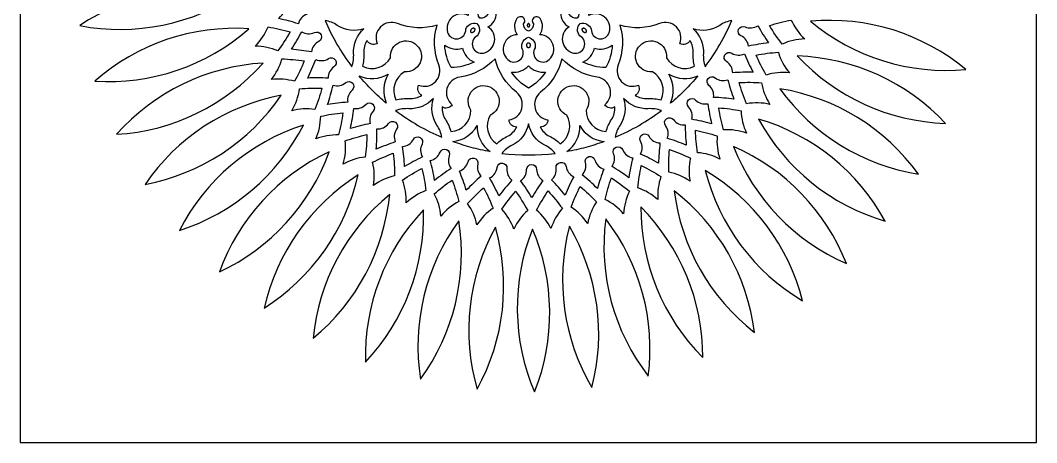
# Model space of a CAD drawing. Extents: x 10744 to 12749, y 6669 to 8676.
# Drawn here: x 10744 to 12749, y 6669 to 7502 of the extents above; entities that cross this region are included whole.
import ezdxf

# ---------------------------------------------------------------- set-up
doc = ezdxf.new("R2010")
doc.units = 0
doc.layers.add('LAYER_01', color=1, linetype='CONTINUOUS')

msp = doc.modelspace()

# ---------------------------------------------------------------- linework, layer by layer
at = {"layer": 'LAYER_01'}
for points in [[(10744.2, 6669.1), (12749.1, 6669.1), (12749.1, 8676.1), (10744.2, 8676.1)], [(11639.3, 7486.6), (11639.3, 7486.5), (11639.4, 7486.5), (11639.4, 7486.5), (11639.4, 7486.5), (11639.5, 7486.5), (11639.5, 7486.4), (11639.5, 7486.4), (11639.5, 7486.4), (11639.6, 7486.4), (11639.6, 7486.3), (11639.6, 7486.3), (11639.7, 7486.3), (11639.7, 7486.3), (11639.7, 7486.2), (11639.7, 7486.2), (11639.8, 7486.2), (11639.8, 7486.1), (11639.8, 7486.1), (11639.9, 7486.1), (11639.9, 7486), (11640, 7486), (11640, 7485.9), (11640.1, 7485.8), (11640.1, 7485.7), (11640.1, 7485.7), (11640.2, 7485.6), (11640.2, 7485.5), (11640.3, 7485.4), (11640.3, 7485.3), (11640.3, 7485.2), (11640.4, 7485.1), (11640.4, 7485), (11640.4, 7485), (11640.4, 7484.9), (11640.5, 7484.8), (11640.5, 7484.6), (11640.5, 7484.5), (11640.5, 7484.4), (11640.5, 7484.3), (11640.5, 7484.2), (11640.5, 7484.1), (11640.5, 7484), (11640.5, 7483.9), (11640.5, 7483.8), (11640.5, 7483.7), (11640.5, 7483.5), (11640.5, 7483.4), (11640.5, 7483.3), (11640.5, 7483.2), (11640.5, 7483.1), (11640.5, 7482.9), (11640.4, 7482.8), (11640.4, 7482.7), (11640.4, 7482.6), (11640.4, 7482.5), (11640.3, 7482.4), (11640.3, 7482.2), (11640.2, 7482), (11640.1, 7481.8), (11640.1, 7481.5), (11640, 7481.3), (11639.9, 7481.1), (11639.8, 7480.9), (11639.7, 7480.7), (11639.6, 7480.5), (11639.4, 7480.3), (11639.3, 7480.1), (11639.2, 7479.9), (11639, 7479.7), (11638.9, 7479.5), (11638.7, 7479.3), (11638.6, 7479.1), (11638.4, 7479), (11638.3, 7478.9), (11638.2, 7478.8), (11638.1, 7478.7), (11638.1, 7478.6), (11638, 7478.5), (11637.9, 7478.5), (11637.8, 7478.4), (11637.7, 7478.3), (11637.6, 7478.3), (11637.5, 7478.2), (11637.4, 7478.1), (11637.3, 7478.1), (11637.2, 7478), (11637.1, 7477.9), (11637, 7477.9), (11636.9, 7477.8), (11636.8, 7477.8), (11636.7, 7477.7), (11636.6, 7477.7), (11636.5, 7477.6), (11636.4, 7477.6), (11636.3, 7477.6), (11636.2, 7477.5), (11636.1, 7477.5), (11636, 7477.5), (11635.9, 7477.5), (11635.8, 7477.4), (11635.7, 7477.4), (11635.6, 7477.4), (11635.5, 7477.4), (11635.5, 7477.4), (11635.4, 7477.4), (11635.3, 7477.4), (11635.2, 7477.4), (11635.1, 7477.4), (11635, 7477.4), (11634.9, 7477.4), (11634.9, 7477.4), (11634.8, 7477.4), (11634.8, 7477.4), (11634.7, 7477.5), (11634.7, 7477.5), (11634.7, 7477.5), (11634.6, 7477.5), (11634.6, 7477.5), (11634.5, 7477.5), (11634.5, 7477.5), (11634.5, 7477.5), (11634.4, 7477.5), (11634.4, 7477.6), (11634.4, 7477.6), (11634.3, 7477.6), (11634.3, 7477.6), (11634.3, 7477.6), (11634.2, 7477.6), (11634.2, 7477.6), (11634.1, 7477.7), (11634.1, 7477.7), (11634, 7477.7), (11634, 7477.8), (11634, 7477.8), (11634, 7477.8), (11633.9, 7477.8), (11633.9, 7477.8), (11633.9, 7477.9), (11633.8, 7477.9), (11633.8, 7477.9), (11633.8, 7477.9), (11633.7, 7478), (11633.7, 7478), (11633.7, 7478), (11633.7, 7478.1), (11633.6, 7478.1), (11633.6, 7478.1), (11633.6, 7478.1), (11633.6, 7478.2), (11633.5, 7478.2), (11633.5, 7478.3), (11633.4, 7478.4), (11633.4, 7478.4), (11633.3, 7478.5), (11633.3, 7478.6), (11633.2, 7478.7), (11633.2, 7478.8), (11633.2, 7478.8), (11633.1, 7478.9), (11633.1, 7479), (11633.1, 7479.1), (11633, 7479.2), (11633, 7479.3), (11633, 7479.4), (11633, 7479.5), (11632.9, 7479.6), (11632.9, 7479.7), (11632.9, 7479.8), (11632.9, 7479.9), (11632.9, 7480), (11632.9, 7480.1), (11632.9, 7480.3), (11632.9, 7480.4), (11632.9, 7480.5), (11632.9, 7480.6), (11632.9, 7480.7), (11632.9, 7480.8), (11632.9, 7481), (11632.9, 7481.1), (11632.9, 7481.2), (11633, 7481.3), (11633, 7481.4), (11633, 7481.5), (11633, 7481.7), (11633.1, 7481.8), (11633.1, 7481.9), (11633.1, 7482), (11633.2, 7482.3), (11633.3, 7482.5), (11633.3, 7482.7), (11633.4, 7482.9), (11633.5, 7483.2), (11633.6, 7483.4), (11633.7, 7483.6), (11633.9, 7483.8), (11634, 7484), (11634.1, 7484.2), (11634.2, 7484.4), (11634.4, 7484.6), (11634.5, 7484.7), (11634.7, 7484.9), (11634.8, 7485.1), (11635, 7485.3), (11635.1, 7485.4), (11635.2, 7485.5), (11635.3, 7485.5), (11635.4, 7485.6), (11635.4, 7485.7), (11635.5, 7485.8), (11635.6, 7485.9), (11635.7, 7485.9), (11635.8, 7486), (11635.9, 7486.1), (11636, 7486.1), (11636.1, 7486.2), (11636.2, 7486.3), (11636.3, 7486.3), (11636.4, 7486.4), (11636.5, 7486.4), (11636.6, 7486.5), (11636.7, 7486.5), (11636.8, 7486.6), (11636.9, 7486.6), (11637, 7486.7), (11637.1, 7486.7), (11637.2, 7486.7), (11637.3, 7486.7), (11637.4, 7486.8), (11637.5, 7486.8), (11637.6, 7486.8), (11637.7, 7486.8), (11637.8, 7486.8), (11637.9, 7486.9), (11638, 7486.9), (11638, 7486.9), (11638.1, 7486.9), (11638.2, 7486.9), (11638.3, 7486.9), (11638.4, 7486.9), (11638.5, 7486.8), (11638.6, 7486.8), (11638.6, 7486.8), (11638.6, 7486.8), (11638.7, 7486.8), (11638.7, 7486.8), (11638.7, 7486.8), (11638.8, 7486.8), (11638.8, 7486.8), (11638.9, 7486.8), (11638.9, 7486.7), (11638.9, 7486.7), (11639, 7486.7), (11639, 7486.7), (11639, 7486.7), (11639.1, 7486.7), (11639.1, 7486.7), (11639.1, 7486.6), (11639.2, 7486.6), (11639.2, 7486.6)], [(11746.7, 7489), (11746.7, 7489), (11746.8, 7489), (11746.8, 7489), (11746.9, 7489), (11746.9, 7489), (11747, 7489), (11747, 7489), (11747.1, 7489), (11747.2, 7489), (11747.2, 7489), (11747.3, 7489.1), (11747.3, 7489.1), (11747.4, 7489.1), (11747.4, 7489.1), (11747.5, 7489.2), (11747.6, 7489.2), (11747.6, 7489.2), (11747.7, 7489.2), (11747.7, 7489.3), (11747.8, 7489.3), (11747.8, 7489.4), (11747.9, 7489.4), (11747.9, 7489.4), (11748, 7489.5), (11748, 7489.5), (11748.1, 7489.6), (11748.2, 7489.6), (11748.2, 7489.7), (11748.2, 7489.7), (11748.3, 7489.8), (11748.3, 7489.8), (11748.4, 7489.9), (11748.4, 7490), (11748.5, 7490), (11748.5, 7490.1), (11748.6, 7490.2), (11748.6, 7490.2), (11748.6, 7490.3), (11748.7, 7490.4), (11748.7, 7490.4), (11748.7, 7490.5), (11748.8, 7490.6), (11748.8, 7490.6), (11748.8, 7490.7), (11748.9, 7490.8), (11748.9, 7490.9), (11748.9, 7490.9), (11748.9, 7491), (11749, 7491.1), (11749, 7491.1), (11749, 7491.2), (11749, 7491.3), (11749, 7491.4), (11749, 7491.4), (11749.1, 7491.5), (11749.1, 7491.6), (11749.1, 7491.7), (11749.1, 7491.7), (11749.1, 7491.8), (11749.1, 7491.9), (11749.1, 7492), (11749.1, 7492.2), (11749.1, 7492.3), (11749.1, 7492.5), (11749.1, 7492.5), (11749.1, 7492.6), (11749.1, 7492.7), (11749.1, 7492.8), (11749.1, 7492.8), (11749, 7492.9), (11749, 7493), (11749, 7493.1), (11749, 7493.1), (11749, 7493.2), (11749, 7493.3), (11748.9, 7493.4), (11748.9, 7493.4), (11748.9, 7493.5), (11748.9, 7493.6), (11748.8, 7493.7), (11748.8, 7493.7), (11748.8, 7493.8), (11748.7, 7493.9), (11748.7, 7494), (11748.7, 7494), (11748.6, 7494.1), (11748.6, 7494.2), (11748.6, 7494.2), (11748.5, 7494.3), (11748.5, 7494.3), (11748.4, 7494.4), (11748.4, 7494.5), (11748.3, 7494.5), (11748.3, 7494.6), (11748.2, 7494.6), (11748.2, 7494.7), (11748.2, 7494.7), (11748.1, 7494.8), (11748, 7494.8), (11748, 7494.9), (11747.9, 7494.9), (11747.9, 7495), (11747.8, 7495), (11747.8, 7495.1), (11747.7, 7495.1), (11747.7, 7495.1), (11747.6, 7495.2), (11747.6, 7495.2), (11747.5, 7495.2), (11747.4, 7495.2), (11747.4, 7495.3), (11747.3, 7495.3), (11747.3, 7495.3), (11747.2, 7495.3), (11747.2, 7495.3), (11747.1, 7495.4), (11747, 7495.4), (11747, 7495.4), (11746.9, 7495.4), (11746.9, 7495.4), (11746.8, 7495.4), (11746.8, 7495.4), (11746.7, 7495.4), (11746.7, 7495.4), (11746.6, 7495.4), (11746.5, 7495.4), (11746.5, 7495.4), (11746.4, 7495.4), (11746.4, 7495.4), (11746.3, 7495.4), (11746.3, 7495.4), (11746.2, 7495.4), (11746.2, 7495.3), (11746.1, 7495.3), (11746, 7495.3), (11746, 7495.3), (11745.9, 7495.3), (11745.9, 7495.2), (11745.8, 7495.2), (11745.8, 7495.2), (11745.7, 7495.2), (11745.6, 7495.1), (11745.6, 7495.1), (11745.5, 7495.1), (11745.5, 7495), (11745.4, 7495), (11745.4, 7494.9), (11745.3, 7494.9), (11745.3, 7494.8), (11745.2, 7494.8), (11745.2, 7494.7), (11745.1, 7494.7), (11745.1, 7494.6), (11745, 7494.6), (11745, 7494.5), (11744.9, 7494.5), (11744.9, 7494.4), (11744.8, 7494.3), (11744.8, 7494.3), (11744.8, 7494.2), (11744.7, 7494.2), (11744.7, 7494.1), (11744.6, 7494), (11744.6, 7494), (11744.6, 7493.9), (11744.5, 7493.8), (11744.5, 7493.7), (11744.5, 7493.7), (11744.5, 7493.6), (11744.4, 7493.5), (11744.4, 7493.4), (11744.4, 7493.4), (11744.4, 7493.3), (11744.3, 7493.2), (11744.3, 7493.1), (11744.3, 7493.1), (11744.3, 7493), (11744.3, 7492.9), (11744.3, 7492.8), (11744.3, 7492.8), (11744.2, 7492.7), (11744.2, 7492.6), (11744.2, 7492.5), (11744.2, 7492.5), (11744.2, 7492.3), (11744.2, 7492.2), (11744.2, 7492), (11744.2, 7491.9), (11744.2, 7491.8), (11744.2, 7491.7), (11744.2, 7491.7), (11744.3, 7491.6), (11744.3, 7491.5), (11744.3, 7491.4), (11744.3, 7491.4), (11744.3, 7491.3), (11744.3, 7491.2), (11744.3, 7491.1), (11744.4, 7491.1), (11744.4, 7491), (11744.4, 7490.9), (11744.4, 7490.9), (11744.5, 7490.8), (11744.5, 7490.7), (11744.5, 7490.6), (11744.5, 7490.6), (11744.6, 7490.5), (11744.6, 7490.4), (11744.6, 7490.4), (11744.7, 7490.3), (11744.7, 7490.2), (11744.8, 7490.2), (11744.8, 7490.1), (11744.8, 7490), (11744.9, 7490), (11744.9, 7489.9), (11745, 7489.8), (11745, 7489.8), (11745.1, 7489.7), (11745.1, 7489.7), (11745.2, 7489.6), (11745.2, 7489.6), (11745.3, 7489.5), (11745.3, 7489.5), (11745.4, 7489.4), (11745.4, 7489.4), (11745.5, 7489.4), (11745.5, 7489.3), (11745.6, 7489.3), (11745.6, 7489.2), (11745.7, 7489.2), (11745.8, 7489.2), (11745.8, 7489.2), (11745.9, 7489.1), (11745.9, 7489.1), (11746, 7489.1), (11746, 7489.1), (11746.1, 7489), (11746.2, 7489), (11746.2, 7489), (11746.3, 7489), (11746.3, 7489), (11746.4, 7489), (11746.4, 7489), (11746.5, 7489), (11746.5, 7489), (11746.6, 7489)], [(11854, 7486.6), (11854.1, 7486.6), (11854.1, 7486.6), (11854.2, 7486.6), (11854.2, 7486.7), (11854.2, 7486.7), (11854.3, 7486.7), (11854.3, 7486.7), (11854.3, 7486.7), (11854.4, 7486.7), (11854.4, 7486.7), (11854.5, 7486.8), (11854.5, 7486.8), (11854.5, 7486.8), (11854.6, 7486.8), (11854.6, 7486.8), (11854.6, 7486.8), (11854.7, 7486.8), (11854.7, 7486.8), (11854.8, 7486.8), (11854.8, 7486.8), (11854.9, 7486.9), (11855, 7486.9), (11855.1, 7486.9), (11855.2, 7486.9), (11855.3, 7486.9), (11855.4, 7486.9), (11855.5, 7486.9), (11855.5, 7486.8), (11855.6, 7486.8), (11855.7, 7486.8), (11855.8, 7486.8), (11855.9, 7486.8), (11856, 7486.7), (11856.1, 7486.7), (11856.2, 7486.7), (11856.3, 7486.7), (11856.4, 7486.6), (11856.5, 7486.6), (11856.6, 7486.5), (11856.7, 7486.5), (11856.8, 7486.4), (11856.9, 7486.4), (11857, 7486.3), (11857.1, 7486.3), (11857.2, 7486.2), (11857.3, 7486.1), (11857.4, 7486.1), (11857.5, 7486), (11857.6, 7485.9), (11857.7, 7485.9), (11857.8, 7485.8), (11857.9, 7485.7), (11858, 7485.6), (11858, 7485.5), (11858.1, 7485.5), (11858.2, 7485.4), (11858.3, 7485.3), (11858.5, 7485.1), (11858.6, 7484.9), (11858.8, 7484.7), (11858.9, 7484.6), (11859.1, 7484.4), (11859.2, 7484.2), (11859.3, 7484), (11859.5, 7483.8), (11859.6, 7483.6), (11859.7, 7483.4), (11859.8, 7483.2), (11859.9, 7482.9), (11860, 7482.7), (11860.1, 7482.5), (11860.1, 7482.3), (11860.2, 7482), (11860.2, 7481.9), (11860.3, 7481.8), (11860.3, 7481.7), (11860.3, 7481.5), (11860.3, 7481.4), (11860.4, 7481.3), (11860.4, 7481.2), (11860.4, 7481.1), (11860.4, 7481), (11860.4, 7480.8), (11860.4, 7480.7), (11860.4, 7480.6), (11860.4, 7480.5), (11860.4, 7480.4), (11860.4, 7480.3), (11860.4, 7480.1), (11860.4, 7480), (11860.4, 7479.9), (11860.4, 7479.8), (11860.4, 7479.7), (11860.4, 7479.6), (11860.4, 7479.5), (11860.3, 7479.4), (11860.3, 7479.3), (11860.3, 7479.2), (11860.3, 7479.1), (11860.2, 7479), (11860.2, 7478.9), (11860.2, 7478.8), (11860.1, 7478.8), (11860.1, 7478.7), (11860, 7478.6), (11860, 7478.5), (11860, 7478.4), (11859.9, 7478.4), (11859.9, 7478.3), (11859.8, 7478.2), (11859.8, 7478.2), (11859.7, 7478.1), (11859.7, 7478.1), (11859.7, 7478.1), (11859.7, 7478.1), (11859.6, 7478), (11859.6, 7478), (11859.6, 7478), (11859.5, 7477.9), (11859.5, 7477.9), (11859.5, 7477.9), (11859.5, 7477.9), (11859.4, 7477.8), (11859.4, 7477.8), (11859.4, 7477.8), (11859.3, 7477.8), (11859.3, 7477.8), (11859.3, 7477.7), (11859.2, 7477.7), (11859.2, 7477.7), (11859.1, 7477.6), (11859.1, 7477.6), (11859, 7477.6), (11859, 7477.6), (11859, 7477.6), (11858.9, 7477.6), (11858.9, 7477.6), (11858.9, 7477.5), (11858.8, 7477.5), (11858.8, 7477.5), (11858.8, 7477.5), (11858.7, 7477.5), (11858.7, 7477.5), (11858.7, 7477.5), (11858.6, 7477.5), (11858.6, 7477.5), (11858.5, 7477.4), (11858.5, 7477.4), (11858.5, 7477.4), (11858.4, 7477.4), (11858.3, 7477.4), (11858.2, 7477.4), (11858.1, 7477.4), (11858, 7477.4), (11857.9, 7477.4), (11857.9, 7477.4), (11857.8, 7477.4), (11857.7, 7477.4), (11857.6, 7477.4), (11857.5, 7477.4), (11857.4, 7477.5), (11857.3, 7477.5), (11857.2, 7477.5), (11857.1, 7477.5), (11857, 7477.6), (11856.9, 7477.6), (11856.8, 7477.6), (11856.7, 7477.7), (11856.6, 7477.7), (11856.5, 7477.8), (11856.4, 7477.8), (11856.3, 7477.9), (11856.2, 7477.9), (11856.1, 7478), (11856, 7478.1), (11855.9, 7478.1), (11855.8, 7478.2), (11855.7, 7478.3), (11855.6, 7478.3), (11855.5, 7478.4), (11855.4, 7478.5), (11855.4, 7478.5), (11855.3, 7478.6), (11855.2, 7478.7), (11855.1, 7478.8), (11855, 7478.9), (11854.9, 7479), (11854.7, 7479.1), (11854.6, 7479.3), (11854.4, 7479.5), (11854.3, 7479.7), (11854.1, 7479.9), (11854, 7480.1), (11853.9, 7480.3), (11853.8, 7480.5), (11853.7, 7480.7), (11853.5, 7480.9), (11853.4, 7481.1), (11853.3, 7481.3), (11853.3, 7481.5), (11853.2, 7481.8), (11853.1, 7482), (11853, 7482.2), (11853, 7482.4), (11853, 7482.5), (11852.9, 7482.6), (11852.9, 7482.7), (11852.9, 7482.8), (11852.9, 7482.9), (11852.8, 7483.1), (11852.8, 7483.2), (11852.8, 7483.3), (11852.8, 7483.4), (11852.8, 7483.5), (11852.8, 7483.7), (11852.8, 7483.8), (11852.8, 7483.9), (11852.8, 7484), (11852.8, 7484.1), (11852.8, 7484.2), (11852.8, 7484.3), (11852.8, 7484.4), (11852.8, 7484.5), (11852.8, 7484.6), (11852.9, 7484.8), (11852.9, 7484.9), (11852.9, 7485), (11852.9, 7485), (11853, 7485.1), (11853, 7485.2), (11853, 7485.3), (11853.1, 7485.4), (11853.1, 7485.5), (11853.1, 7485.6), (11853.2, 7485.7), (11853.2, 7485.7), (11853.3, 7485.8), (11853.3, 7485.9), (11853.4, 7486), (11853.4, 7486), (11853.5, 7486.1), (11853.5, 7486.1), (11853.5, 7486.1), (11853.5, 7486.2), (11853.6, 7486.2), (11853.6, 7486.2), (11853.6, 7486.3), (11853.7, 7486.3), (11853.7, 7486.3), (11853.7, 7486.3), (11853.7, 7486.4), (11853.8, 7486.4), (11853.8, 7486.4), (11853.8, 7486.4), (11853.9, 7486.5), (11853.9, 7486.5), (11853.9, 7486.5), (11854, 7486.5), (11854, 7486.5)], [(11746.7, 7457.8), (11746.7, 7457.8), (11746.8, 7457.8), (11746.8, 7457.8), (11746.8, 7457.8), (11746.9, 7457.8), (11746.9, 7457.8), (11747, 7457.8), (11747, 7457.8), (11747, 7457.8), (11747.1, 7457.8), (11747.1, 7457.8), (11747.1, 7457.7), (11747.2, 7457.7), (11747.2, 7457.7), (11747.3, 7457.7), (11747.3, 7457.7), (11747.3, 7457.7), (11747.4, 7457.7), (11747.4, 7457.7), (11747.5, 7457.6), (11747.6, 7457.6), (11747.6, 7457.6), (11747.7, 7457.5), (11747.8, 7457.5), (11747.9, 7457.4), (11747.9, 7457.4), (11748, 7457.3), (11748.1, 7457.3), (11748.2, 7457.2), (11748.2, 7457.2), (11748.3, 7457.1), (11748.4, 7457), (11748.5, 7457), (11748.5, 7456.9), (11748.6, 7456.8), (11748.7, 7456.7), (11748.7, 7456.7), (11748.8, 7456.6), (11748.9, 7456.5), (11748.9, 7456.4), (11749, 7456.3), (11749, 7456.2), (11749.1, 7456.1), (11749.2, 7456), (11749.2, 7455.9), (11749.3, 7455.8), (11749.3, 7455.7), (11749.4, 7455.6), (11749.4, 7455.5), (11749.5, 7455.4), (11749.5, 7455.3), (11749.5, 7455.1), (11749.6, 7455), (11749.6, 7454.9), (11749.6, 7454.8), (11749.7, 7454.7), (11749.7, 7454.6), (11749.8, 7454.3), (11749.8, 7454.1), (11749.9, 7453.8), (11749.9, 7453.6), (11749.9, 7453.4), (11749.9, 7453.1), (11749.9, 7452.9), (11749.9, 7452.7), (11749.9, 7452.4), (11749.9, 7452.2), (11749.9, 7452), (11749.9, 7451.7), (11749.9, 7451.5), (11749.8, 7451.3), (11749.8, 7451), (11749.7, 7450.8), (11749.7, 7450.7), (11749.6, 7450.5), (11749.6, 7450.4), (11749.6, 7450.3), (11749.5, 7450.2), (11749.5, 7450.1), (11749.5, 7450), (11749.4, 7449.9), (11749.4, 7449.7), (11749.3, 7449.6), (11749.3, 7449.5), (11749.2, 7449.4), (11749.2, 7449.3), (11749.1, 7449.2), (11749, 7449.1), (11749, 7449), (11748.9, 7448.9), (11748.9, 7448.9), (11748.8, 7448.8), (11748.7, 7448.7), (11748.7, 7448.6), (11748.6, 7448.5), (11748.5, 7448.4), (11748.5, 7448.4), (11748.4, 7448.3), (11748.3, 7448.2), (11748.2, 7448.2), (11748.2, 7448.1), (11748.1, 7448.1), (11748, 7448), (11747.9, 7447.9), (11747.9, 7447.9), (11747.8, 7447.8), (11747.7, 7447.8), (11747.6, 7447.8), (11747.6, 7447.7), (11747.5, 7447.7), (11747.4, 7447.7), (11747.4, 7447.7), (11747.3, 7447.6), (11747.3, 7447.6), (11747.3, 7447.6), (11747.2, 7447.6), (11747.2, 7447.6), (11747.1, 7447.6), (11747.1, 7447.6), (11747.1, 7447.6), (11747, 7447.6), (11747, 7447.6), (11747, 7447.6), (11746.9, 7447.6), (11746.9, 7447.5), (11746.8, 7447.5), (11746.8, 7447.5), (11746.8, 7447.5), (11746.7, 7447.5), (11746.7, 7447.5), (11746.6, 7447.5), (11746.5, 7447.5), (11746.5, 7447.5), (11746.5, 7447.5), (11746.4, 7447.5), (11746.4, 7447.6), (11746.4, 7447.6), (11746.3, 7447.6), (11746.3, 7447.6), (11746.2, 7447.6), (11746.2, 7447.6), (11746.2, 7447.6), (11746.1, 7447.6), (11746.1, 7447.6), (11746.1, 7447.6), (11746, 7447.6), (11746, 7447.6), (11745.9, 7447.7), (11745.9, 7447.7), (11745.8, 7447.7), (11745.8, 7447.7), (11745.7, 7447.8), (11745.6, 7447.8), (11745.5, 7447.8), (11745.4, 7447.9), (11745.4, 7447.9), (11745.3, 7448), (11745.2, 7448.1), (11745.1, 7448.1), (11745.1, 7448.2), (11745, 7448.2), (11744.9, 7448.3), (11744.9, 7448.4), (11744.8, 7448.4), (11744.7, 7448.5), (11744.7, 7448.6), (11744.6, 7448.7), (11744.5, 7448.8), (11744.5, 7448.9), (11744.4, 7448.9), (11744.3, 7449), (11744.3, 7449.1), (11744.2, 7449.2), (11744.2, 7449.3), (11744.1, 7449.4), (11744.1, 7449.5), (11744, 7449.6), (11744, 7449.7), (11743.9, 7449.9), (11743.9, 7450), (11743.8, 7450.1), (11743.8, 7450.2), (11743.7, 7450.3), (11743.7, 7450.4), (11743.7, 7450.5), (11743.6, 7450.7), (11743.6, 7450.8), (11743.5, 7451), (11743.5, 7451.3), (11743.5, 7451.5), (11743.4, 7451.7), (11743.4, 7452), (11743.4, 7452.2), (11743.4, 7452.4), (11743.4, 7452.7), (11743.4, 7452.9), (11743.4, 7453.1), (11743.4, 7453.4), (11743.4, 7453.6), (11743.5, 7453.8), (11743.5, 7454.1), (11743.5, 7454.3), (11743.6, 7454.6), (11743.6, 7454.7), (11743.7, 7454.8), (11743.7, 7454.9), (11743.7, 7455), (11743.8, 7455.1), (11743.8, 7455.3), (11743.9, 7455.4), (11743.9, 7455.5), (11744, 7455.6), (11744, 7455.7), (11744.1, 7455.8), (11744.1, 7455.9), (11744.2, 7456), (11744.2, 7456.1), (11744.3, 7456.2), (11744.3, 7456.3), (11744.4, 7456.4), (11744.5, 7456.5), (11744.5, 7456.6), (11744.6, 7456.7), (11744.7, 7456.7), (11744.7, 7456.8), (11744.8, 7456.9), (11744.9, 7457), (11744.9, 7457), (11745, 7457.1), (11745.1, 7457.2), (11745.1, 7457.2), (11745.2, 7457.3), (11745.3, 7457.3), (11745.4, 7457.4), (11745.4, 7457.4), (11745.5, 7457.5), (11745.6, 7457.5), (11745.7, 7457.6), (11745.8, 7457.6), (11745.8, 7457.6), (11745.9, 7457.7), (11745.9, 7457.7), (11746, 7457.7), (11746, 7457.7), (11746.1, 7457.7), (11746.1, 7457.7), (11746.1, 7457.7), (11746.2, 7457.7), (11746.2, 7457.8), (11746.2, 7457.8), (11746.3, 7457.8), (11746.3, 7457.8), (11746.4, 7457.8), (11746.4, 7457.8), (11746.4, 7457.8), (11746.5, 7457.8), (11746.5, 7457.8), (11746.5, 7457.8), (11746.6, 7457.8)]]:
    msp.add_lwpolyline(points, close=True, dxfattribs=at)
for points in [[(11176, 7555.9, 0.199001), (10861.4, 7491.5, 0.199001)], [(11644.7, 7495.9, -0.394356), (11645.5, 7471.2, 0.882071), (11658, 7437.3, 0.670603), (11666.5, 7489, 0.318431), (11682.8, 7516.5, 1.084367), (11666.2, 7513.8, -0.346252), (11650.7, 7506.4, -0.346252), (11649.4, 7523.5, 1.084367), (11643.4, 7539.2, 0.318431), (11627.8, 7511.3, 0.670603), (11587.2, 7478.2, 0.882071), (11622.9, 7484.3, -0.394356)], [(11848.7, 7495.9, -0.394356), (11870.5, 7484.3, 0.882071), (11906.1, 7478.2, 0.670603), (11865.5, 7511.3, 0.318431), (11849.9, 7539.2, 1.084367), (11843.9, 7523.5, -0.346252), (11842.6, 7506.4, -0.346252), (11827.1, 7513.8, 1.084367), (11810.5, 7516.5, 0.318431), (11826.9, 7489, 0.670603), (11835.3, 7437.3, 0.882071), (11847.8, 7471.2, -0.394356)], [(11292.8, 7495.1, 0.024797), (11254, 7505.3, 0.024797), (11278.6, 7537, 0.259467), (11303.3, 7532.3, -0.995243), (11309.6, 7513.8, 0.259467)], [(11345.3, 7501.7, 0.060588), (11398, 7410.5, 0.099926), (11401.7, 7436.3, -0.227654), (11421.9, 7485.1, -0.227654), (11369.5, 7492, 0.099926)], [(11746.7, 7468.6, -0.394356), (11759.7, 7447.6, 0.882071), (11787.5, 7424.5, 0.670603), (11769, 7473.5, 0.318431), (11769.4, 7505.5, 1.084367), (11756.4, 7494.8, -0.346252), (11746.7, 7480.7, -0.346252), (11737, 7494.8, 1.084367), (11723.9, 7505.5, 0.318431), (11724.3, 7473.5, 0.670603), (11705.8, 7424.5, 0.882071), (11733.6, 7447.6, -0.394356)], [(12095.3, 7410.5, 0.060588), (12148, 7501.7, 0.099926), (12123.8, 7492, -0.227654), (12071.4, 7485.1, -0.227654), (12091.6, 7436.3, 0.099926)], [(12265, 7502.5, 0.100909), (12291.5, 7465.2, 0.100909), (12246.8, 7454.9, -0.028873), (12221.9, 7491.6, -0.028873)], [(12302.9, 7499.9, 0.199001), (12609.6, 7404.7, 0.199001)], [(11195.1, 7485.3, 0.199001), (10891.1, 7382, 0.199001)], [(11252.4, 7441.8, 0.100909), (11207.5, 7450.8, 0.100909), (11233, 7488.8, -0.028873), (11276.4, 7479.1, -0.028873)], [(11318.6, 7439.6, 0.024797), (11278.9, 7444.8, 0.024797), (11299.3, 7479.4, 0.259467), (11324.4, 7477.9, -0.995243), (11333, 7460.3, 0.259467)], [(11502.3, 7400.5, 0.395706), (11485.2, 7345, -0.07715), (11511.5, 7347.6, 0.159346), (11536.1, 7354.1, -0.402688), (11529.9, 7373.8, 0.655404), (11569.7, 7413.9, -0.168973), (11566.3, 7492.2, -0.168973), (11488, 7495.6, 0.655404), (11447.9, 7455.8, -0.402688), (11428.2, 7462, 0.159346), (11421.7, 7437.4, -0.07715), (11419.1, 7411.2, 0.395706), (11474.6, 7428.2, -2.755711)], [(12018.7, 7428.2, 0.395706), (12074.2, 7411.2, -0.07715), (12071.6, 7437.4, 0.159346), (12065.1, 7462, -0.402688), (12045.4, 7455.8, 0.655404), (12005.3, 7495.6, -0.168973), (11927, 7492.2, -0.168973), (11923.6, 7413.9, 0.655404), (11963.4, 7373.8, -0.402688), (11957.2, 7354.1, 0.159346), (11981.9, 7347.6, -0.07715), (12008.1, 7345, 0.395706), (11991, 7400.5, -2.755711)], [(12199, 7491.3, 0.024797), (12220.3, 7457.3, 0.024797), (12180.7, 7451, 0.259467), (12165.8, 7471.3, -0.995243), (12173.9, 7489.1, 0.259467)], [(11616.5, 7447.1, 0.246903), (11639.2, 7419.7, -0.117913), (11594.3, 7408.8, -0.117913), (11581.4, 7453.1, 0.246903)], [(11876.8, 7447.1, 0.246903), (11911.9, 7453.1, -0.117913), (11899, 7408.8, -0.117913), (11854.1, 7419.7, 0.246903)], [(12172.7, 7436, 0.024797), (12189.6, 7399.6, 0.024797), (12149.5, 7398.3, 0.259467), (12137.3, 7420.4, -0.995243), (12147.5, 7437, 0.259467)], [(12239.5, 7438.9, 0.100909), (12261.2, 7398.5, 0.100909), (12215.6, 7393.9, -0.028873), (12195.5, 7433.5, -0.028873)], [(11285.2, 7381.6, 0.100909), (11239.6, 7385, 0.100909), (11260.1, 7425.9, -0.028873), (11304.3, 7421.7, -0.028873)], [(11351.2, 7387.8, 0.024797), (11311.1, 7388, 0.024797), (11327, 7424.8, 0.259467), (11352.1, 7426.5, -0.995243), (11362.8, 7410.1, 0.259467)], [(11671.1, 7314.8, 0.395706), (11684, 7258.2, -0.07715), (11705.5, 7273.5, 0.159346), (11723.5, 7291.5, -0.402688), (11708.3, 7305.4, 0.655404), (11722.8, 7360.1, -0.168973), (11680.7, 7426.2, -0.168973), (11611.1, 7390, 0.655404), (11596.3, 7335.4, -0.402688), (11576.2, 7331, 0.159346), (11582.8, 7306.4, -0.07715), (11593.7, 7282.4, 0.395706), (11633.2, 7324.9, -2.755711)], [(11860.1, 7324.9, 0.395706), (11899.6, 7282.4, -0.07715), (11910.5, 7306.4, 0.159346), (11917.1, 7331, -0.402688), (11897, 7335.4, 0.655404), (11882.2, 7390, -0.168973), (11812.7, 7426.2, -0.168973), (11770.5, 7360.1, 0.655404), (11785, 7305.4, -0.402688), (11769.8, 7291.5, 0.159346), (11787.9, 7273.5, -0.07715), (11809.3, 7258.2, 0.395706), (11822.2, 7314.8, -2.755711)], [(12276.9, 7431.6, 0.199001), (12569.2, 7298.7, 0.199001)], [(11223, 7417.6, 0.199001), (10934.2, 7277.1, 0.199001)], [(11746.7, 7412.3, 0.246903), (11780, 7399.9, -0.117913), (11746.7, 7368, -0.117913), (11713.3, 7399.9, 0.246903)], [(11390, 7340.5, 0.024797), (11350.2, 7335.7, 0.024797), (11361.4, 7374.2, 0.259467), (11386.1, 7379, -0.995243), (11398.7, 7364.1, 0.259467)], [(11438.2, 7364.1, -0.021804), (11412.5, 7392.2, 0.243463), (11469.8, 7395.7, 0.243463), (11466.2, 7338.4, -0.021804)], [(12055.1, 7364.1, -0.021804), (12027.1, 7338.4, 0.243463), (12023.5, 7395.7, 0.243463), (12080.8, 7392.2, -0.021804)], [(12139.7, 7384.5, 0.024797), (12151.9, 7346.3, 0.024797), (12111.9, 7350, 0.259467), (12102.6, 7373.4, -0.995243), (12114.9, 7388.6, 0.259467)], [(12206.4, 7378.9, 0.100909), (12222.8, 7336.2, 0.100909), (12177, 7337.4, -0.028873), (12162, 7379.1, -0.028873)], [(11325.3, 7326.1, 0.100909), (11279.6, 7323.7, 0.100909), (11294.9, 7366.9, -0.028873), (11339.2, 7368.3, -0.028873)], [(12242.5, 7367, 0.199001), (12515.9, 7198.5, 0.199001)], [(11259, 7354, 0.199001), (10990.2, 7178.4, 0.199001)], [(11434.5, 7298.4, 0.024797), (11395.5, 7288.6, 0.024797), (11401.8, 7328.3, 0.259467), (11425.7, 7336.1, -0.995243), (11440.2, 7322.9, 0.259467)], [(11484.5, 7323.9, 0.060588), (11575.8, 7271.2, 0.099926), (11566.1, 7295.4, -0.227654), (11559.1, 7347.8, -0.227654), (11510.3, 7327.6, 0.099926)], [(11917.6, 7271.2, 0.060588), (12008.8, 7323.9, 0.099926), (11983, 7327.6, -0.227654), (11934.2, 7347.8, -0.227654), (11927.2, 7295.4, 0.099926)], [(12100.5, 7337.5, 0.024797), (12107.8, 7298, 0.024797), (12068.6, 7306.8, 0.259467), (12062.3, 7331.1, -0.995243), (12076.4, 7344.7, 0.259467)], [(11372.1, 7276, 0.100909), (11327, 7267.9, 0.100909), (11336.7, 7312.7, -0.028873), (11380.6, 7319.6, -0.028873)], [(12165.9, 7323.6, 0.100909), (12176.8, 7279.2, 0.100909), (12131.6, 7286.1, -0.028873), (12121.9, 7329.4, -0.028873)], [(11483.8, 7262.2, 0.024797), (11446.4, 7247.6, 0.024797), (11447.7, 7287.8, 0.259467), (11470.4, 7298.5, -0.995243), (11486.4, 7287.3, 0.259467)], [(12055.7, 7295.8, 0.024797), (12058, 7255.7, 0.024797), (12020.3, 7269.3, 0.259467), (12017, 7294.3, -0.995243), (12032.7, 7306, 0.259467)], [(12200.3, 7307.3, 0.199001), (12450.4, 7105.9, 0.199001)], [(11302.8, 7295.4, 0.199001), (11058.1, 7087.5, 0.199001)], [(11633.8, 7251.2, -0.021804), (11597.5, 7262.7, 0.243463), (11645.3, 7294.4, 0.243463), (11670.9, 7243, -0.021804)], [(11694, 7239.6, 0.060588), (11799.3, 7239.6, 0.099926), (11778.8, 7255.7, -0.227654), (11746.7, 7297.5, -0.227654), (11714.5, 7255.7, 0.099926)], [(11859.6, 7251.2, -0.021804), (11822.4, 7243, 0.243463), (11848, 7294.4, 0.243463), (11895.8, 7262.7, -0.021804)], [(12006, 7260, 0.024797), (12003.3, 7220, 0.024797), (11967.6, 7238.2, 0.259467), (11967.5, 7263.4, -0.995243), (11984.5, 7273, 0.259467)], [(12118.9, 7273.8, 0.100909), (12124.1, 7228.4, 0.100909), (12080.1, 7240.9, -0.028873), (12075.9, 7285.1, -0.028873)], [(11424.7, 7232.2, 0.100909), (11381, 7218.5, 0.100909), (11385.1, 7264.1, -0.028873), (11427.7, 7276.5, -0.028873)], [(11537.3, 7232.5, 0.024797), (11502.1, 7213.4, 0.024797), (11498.3, 7253.3, 0.259467), (11519.5, 7266.9, -0.995243), (11536.7, 7257.7, 0.259467)], [(11353.6, 7242.8, 0.199001), (11136.9, 7005.8, 0.199001)], [(11482.5, 7195.3, 0.100909), (11440.8, 7176.3, 0.100909), (11439.1, 7222, -0.028873), (11479.9, 7239.7, -0.028873)], [(11594.1, 7209.7, 0.024797), (11561.5, 7186.3, 0.024797), (11552.8, 7225.5, 0.259467), (11572.1, 7241.6, -0.995243), (11590.4, 7234.6, 0.259467)], [(11952.3, 7230.8, 0.024797), (11944.6, 7191.4, 0.024797), (11911.4, 7213.9, 0.259467), (11914.4, 7238.9, -0.995243), (11932.5, 7246.4, 0.259467)], [(12066, 7230.3, 0.100909), (12065.5, 7184.5, 0.100909), (12023.4, 7202.5, -0.028873), (12024.8, 7246.9, -0.028873)], [(12150.9, 7253.3, 0.199001), (12373.8, 7022.1, 0.199001)], [(11653.3, 7194.3, 0.024797), (11623.9, 7167, 0.024797), (11610.3, 7204.7, 0.259467), (11627.5, 7223.1, -0.995243), (11646.5, 7218.5, 0.259467)], [(11714, 7186.4, 0.024797), (11688.3, 7155.6, 0.024797), (11670, 7191.3, 0.259467), (11684.8, 7211.7, -0.995243), (11704.2, 7209.5, 0.259467)], [(11836, 7193.5, 0.024797), (11818.7, 7157.3, 0.024797), (11792.1, 7187.4, 0.259467), (11801.3, 7210.8, -0.995243), (11820.7, 7213.5, 0.259467)], [(11895.3, 7208.5, 0.024797), (11882.7, 7170.4, 0.024797), (11852.6, 7196.9, 0.259467), (11858.8, 7221.3, -0.995243), (11877.6, 7226.4, 0.259467)], [(11544.4, 7166, 0.100909), (11505.4, 7141.9, 0.100909), (11498, 7187, -0.028873), (11536.2, 7209.6, -0.028873)], [(11775.2, 7186.1, 0.024797), (11753.5, 7152.3, 0.024797), (11731, 7185.5, 0.259467), (11743, 7207.6, -0.995243), (11762.6, 7207.9, 0.259467)], [(12008, 7193.8, 0.100909), (12001.8, 7148.4, 0.100909), (11962.3, 7171.5, -0.028873), (11969.2, 7215.4, -0.028873)], [(12095.2, 7205.9, 0.199001), (12287.4, 6948.7, 0.199001)], [(11410.6, 7196.9, 0.199001), (11225.3, 6934.6, 0.199001)], [(11609.4, 7144.6, 0.100909), (11573.9, 7115.8, 0.100909), (11560.8, 7159.7, -0.028873), (11595.9, 7186.9, -0.028873)], [(11946, 7164.8, 0.100909), (11934.1, 7120.6, 0.100909), (11897.8, 7148.4, -0.028873), (11910.2, 7191.1, -0.028873)], [(11472.8, 7158.5, 0.199001), (11321.9, 6875.1, 0.199001)], [(11676.7, 7131.6, 0.100909), (11645, 7098.6, 0.100909), (11626.6, 7140.5, -0.028873), (11658, 7171.9, -0.028873)], [(11745.1, 7127.1, 0.100909), (11717.7, 7090.3, 0.100909), (11694.2, 7129.6, -0.028873), (11721.4, 7164.7, -0.028873)], [(11813.4, 7131.2, 0.100909), (11790.9, 7091.3, 0.100909), (11762.7, 7127.3, -0.028873), (11785.3, 7165.5, -0.028873)], [(11880.8, 7143.8, 0.100909), (11863.4, 7101.4, 0.100909), (11830.9, 7133.6, -0.028873), (11848.5, 7174.4, -0.028873)], [(12034, 7165.9, 0.199001), (12192.4, 6886.6, 0.199001)], [(11539.4, 7128.2, 0.199001), (11425.2, 6828.1, 0.199001)], [(11968.2, 7133.9, 0.199001), (12090.4, 6836.9, 0.199001)], [(11609.3, 7106.6, 0.199001), (11533.5, 6794.5, 0.199001)], [(11898.9, 7110.4, 0.199001), (11982.9, 6800.4, 0.199001)], [(11681.3, 7093.8, 0.199001), (11645.3, 6774.7, 0.199001)], [(11754.4, 7090.2, 0.199001), (11758.6, 6769.1, 0.199001)], [(11827.3, 7095.7, 0.199001), (11871.7, 6777.7, 0.199001)]]:
    msp.add_lwpolyline(points, format="xyb", close=True, dxfattribs=at)

doc.saveas('drawing.dxf')
